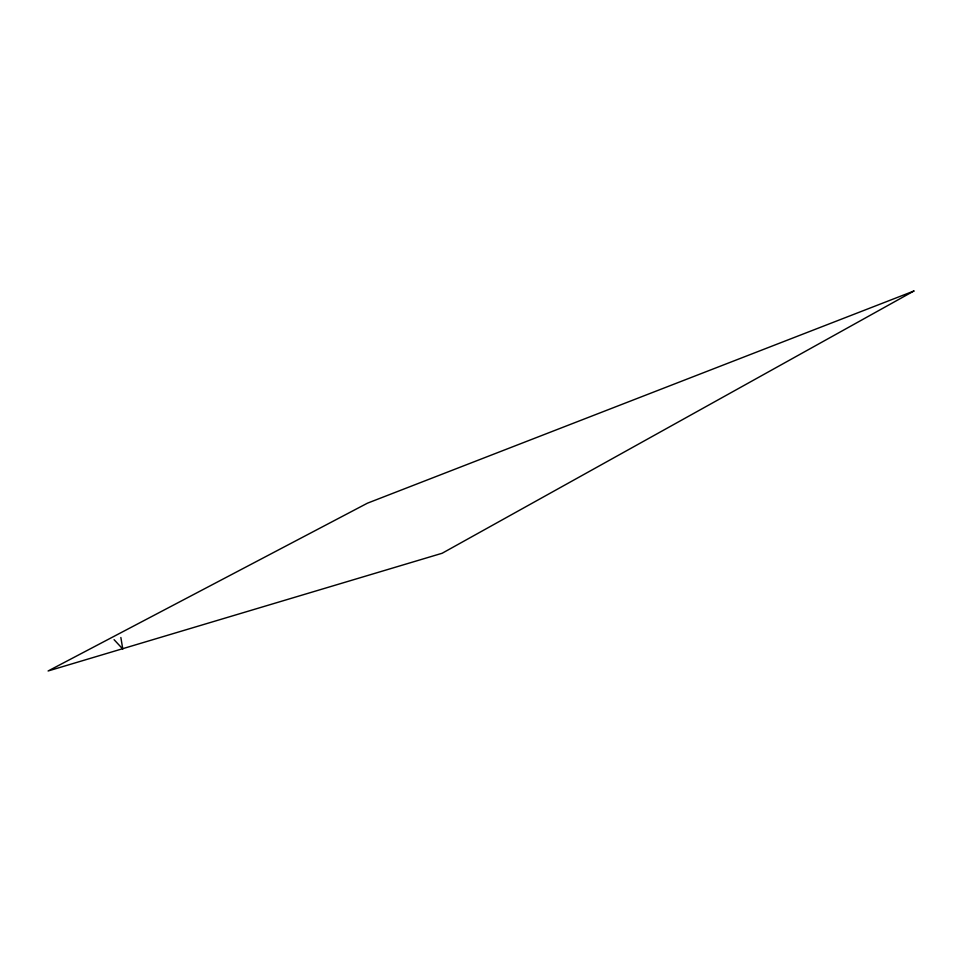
<?xml version="1.0" encoding="UTF-8"?>
<svg xmlns="http://www.w3.org/2000/svg" width="962" height="962" viewBox="0 0 962 962"><rect width="100%" height="100%" fill="white"/><g stroke="black" fill="none" stroke-linecap="round" stroke-linejoin="round"><path stroke-width="1.44" d="M114.069 639.658L122.775 649.037L120.863 637.493M913.9 291.017L442.147 553.258L48.1 670.983L367.424 503.186L913.9 291.017"/></g></svg>
